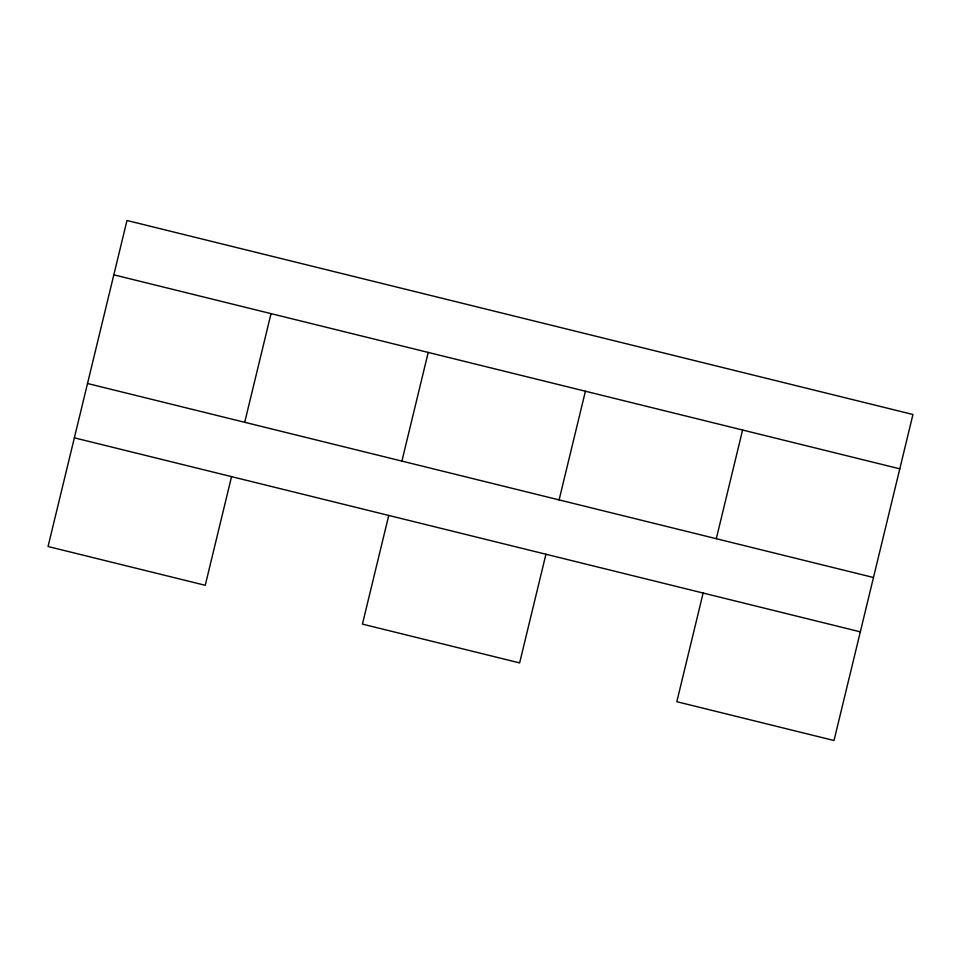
<?xml version="1.0" encoding="UTF-8"?>
<svg xmlns="http://www.w3.org/2000/svg" width="961" height="961" viewBox="0 0 961 961"><rect width="100%" height="100%" fill="white"/><g stroke="black" fill="none" stroke-linecap="round" stroke-linejoin="round"><path stroke-width="1.44" d="M231.553 476.632L205.246 585.309L48.05 546.509L126.984 220.489L912.95 414.491L834.016 740.511L676.82 701.71L703.128 593.045M244.707 422.299L271.026 313.622M388.749 515.432L362.429 624.109L519.625 662.91L545.944 554.233M401.902 461.1L428.222 352.423M559.098 499.9L585.405 391.223M716.293 538.701L742.601 430.023M113.83 274.822L899.796 468.824M87.523 383.499L873.477 577.501M74.357 437.832L860.323 631.845"/></g></svg>
